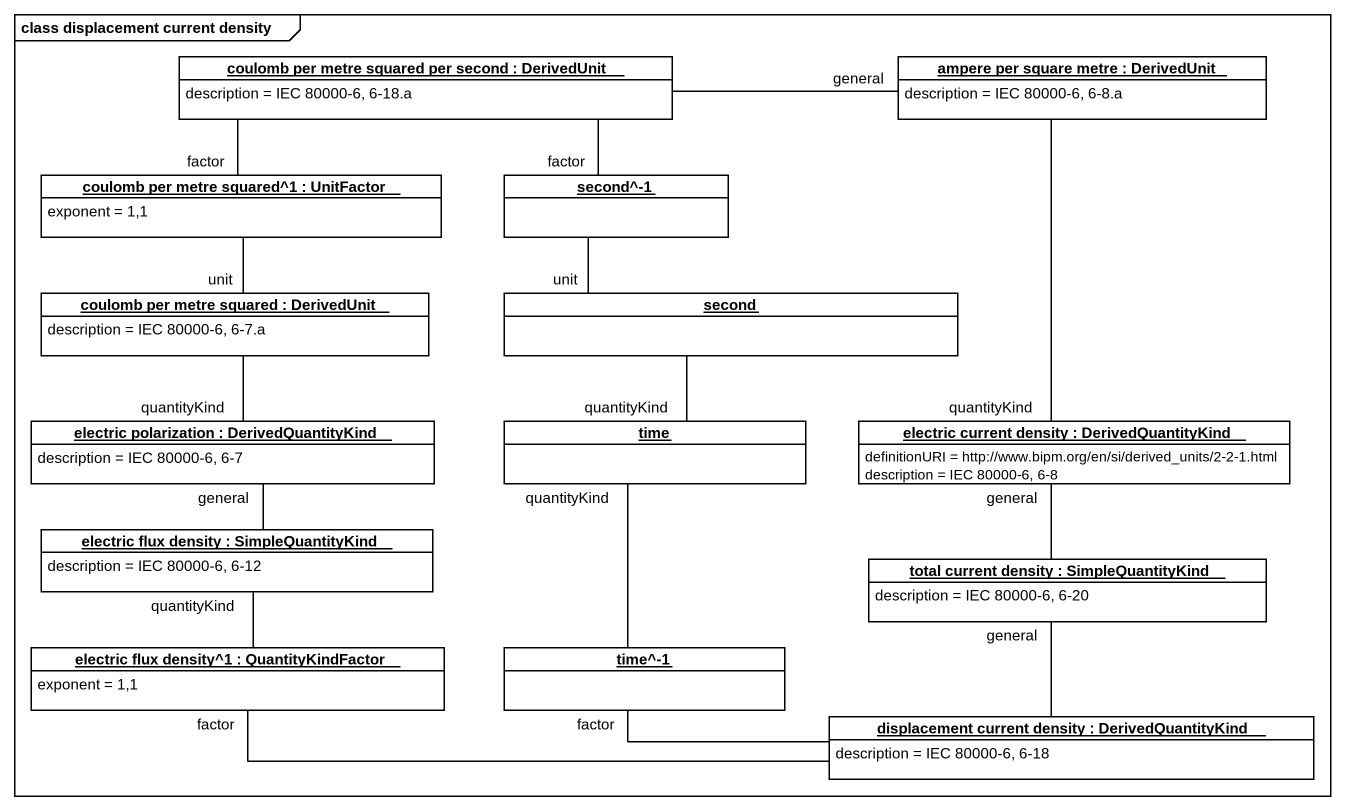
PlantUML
@startuml
mainframe class displacement current density
hide circle
hide empty members
object "coulomb per metre squared per second : DerivedUnit" as coulomb_per_metre_squared #FFFFFF {
  description = IEC 80000-6, 6-18.a
}
object "ampere per square metre : DerivedUnit" as ampere_per_square_metre #FFFFFF {
  description = IEC 80000-6, 6-8.a
}
object "coulomb per metre squared^1 : UnitFactor" as coulomb_per_metre_squared_1 #FFFFFF {
  exponent = 1,1
}
object "second^-1" as second_1 #FFFFFF
object "coulomb per metre squared : DerivedUnit" as coulomb_per_metre_squared_2 #FFFFFF {
  description = IEC 80000-6, 6-7.a
}
object second #FFFFFF
object "electric polarization : DerivedQuantityKind" as electric_polarization #FFFFFF {
  description = IEC 80000-6, 6-7
}
object time #FFFFFF
object "electric current density : DerivedQuantityKind" as electric_current_density #FFFFFF {
  definitionURI = http://www.bipm.org/en/si/derived_units/2-2-1.html
  description = IEC 80000-6, 6-8
}
object "electric flux density : SimpleQuantityKind" as electric_flux_density #FFFFFF {
  description = IEC 80000-6, 6-12
}
object "total current density : SimpleQuantityKind" as total_current_density #FFFFFF {
  description = IEC 80000-6, 6-20
}
object "electric flux density^1 : QuantityKindFactor" as electric_flux_density_1 #FFFFFF {
  exponent = 1,1
}
object "time^-1" as time_1 #FFFFFF
object "displacement current density : DerivedQuantityKind" as displacement_current_density #FFFFFF {
  description = IEC 80000-6, 6-18
}
ampere_per_square_metre -left- coulomb_per_metre_squared : general
ampere_per_square_metre -- electric_current_density : quantityKind
coulomb_per_metre_squared_1 -up- coulomb_per_metre_squared : factor
second_1 -up- coulomb_per_metre_squared : factor
coulomb_per_metre_squared_2 -up- coulomb_per_metre_squared_1 : unit
coulomb_per_metre_squared_2 -- electric_polarization : quantityKind
second -up- second_1 : unit
second -- time : quantityKind
time -- time_1 : quantityKind
electric_flux_density -up- electric_polarization : general
electric_flux_density -- electric_flux_density_1 : quantityKind
total_current_density -up- electric_current_density : general
electric_flux_density_1 -right- displacement_current_density : factor
time_1 -right- displacement_current_density : factor
displacement_current_density -up- total_current_density : general
@enduml
